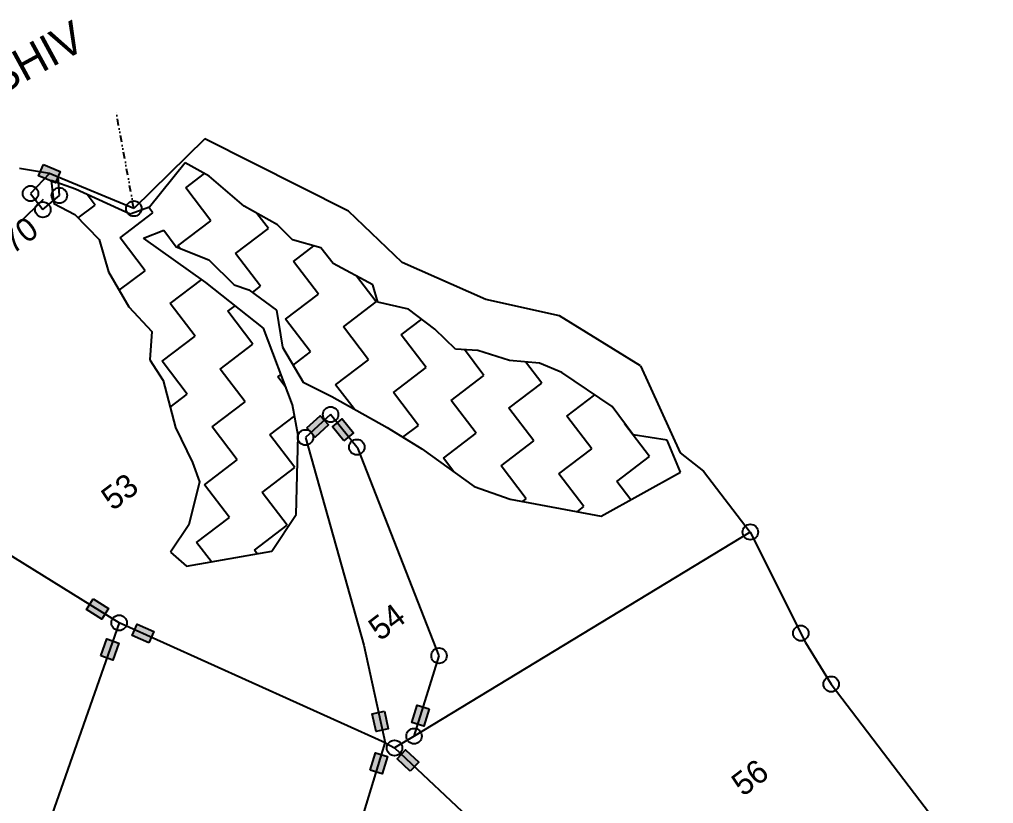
# Model space of a CAD drawing. Header units: metres. Extents: x 306750 to 310181, y 1935577 to 1940721.
# Drawn here: x 307361 to 308092, y 1940132 to 1940721 of the extents above; entities that cross this region are included whole.
import ezdxf

# ---------------------------------------------------------------- set-up
doc = ezdxf.new("R2010")
doc.units = ezdxf.units.M
doc.linetypes.add('DIVIDE', pattern=[1.25, 0.5, -0.25, 0, -0.25, 0, -0.25])
for name, color, linetype in [('POLY_HATCH', 12, 'Continuous'), ('POLY_PARCEL', 6, 'Continuous'), ('TEXT_MAPOUT', 7, 'Continuous'), ('TEXT_PARCEL', 7, 'Continuous'), ('V_BOUND_LINE', 7, 'Continuous'), ('V_DIVIDE_LINE', 7, 'DIVIDE')]:
    doc.layers.add(name, color=color, linetype=linetype)
doc.styles.add('TEXT_MAP', font='')
doc.styles.get('TEXT_MAP').set_extended_font_data('Kruti Dev 050')
doc.dimstyles.get("Standard").update_dxf_attribs({"dimtxt": 0.18, "dimasz": 0.18, "dimexe": 0.18, "dimexo": 0.0625, "dimgap": 0.09, "dimtad": 0, "dimtih": 1, "dimtoh": 1, "dimdec": 4, "dimzin": 0, "dimdsep": 46, "dimtxsty": 'Standard', "dimcen": 0.09, "dimadec": 0, "dimazin": 0, "dimtfac": 1, "dimtdec": 4, "dimtofl": 0, "dimtmove": 0, "dimatfit": 3, "dimfxl": 1, "dimtolj": 1, "dimtzin": 0, "dimarcsym": 0})

msp = doc.modelspace()

# ---------------------------------------------------------------- hatches: boundary and pattern name
for points in [[(307387.49, 1940598.06), (307391.08, 1940606.74), (307378.53, 1940611.93), (307374.94, 1940603.25)], [(307592.7, 1940416.22), (307586.37, 1940423.16), (307576.34, 1940414.01), (307582.67, 1940407.07)], [(307602.99, 1940420.74), (307595.66, 1940414.86), (307604.16, 1940404.27), (307611.49, 1940410.15)], [(307422.38, 1940270.24), (307427.44, 1940278.15), (307415.99, 1940285.47), (307410.93, 1940277.55)], [(307449.03, 1940266.59), (307445.23, 1940258), (307457.65, 1940252.49), (307461.45, 1940261.08)], [(307435.07, 1940252.32), (307426.2, 1940255.43), (307421.7, 1940242.61), (307430.57, 1940239.5)], [(307655.31, 1940192.67), (307664.28, 1940189.87), (307668.32, 1940202.84), (307659.34, 1940205.63)], [(307628.51, 1940185.93), (307637.69, 1940187.93), (307634.8, 1940201.2), (307625.62, 1940199.2)], [(307636.96, 1940166.98), (307627.98, 1940169.71), (307624.02, 1940156.72), (307633.01, 1940153.98)], [(307650.67, 1940172.14), (307644.25, 1940165.28), (307654.16, 1940156), (307660.58, 1940162.85)]]:
    msp.add_hatch(color=256).paths.add_polyline_path(points)

# ---------------------------------------------------------------- linework, layer by layer
for points in [[(307378.53, 1940611.93), (307391.08, 1940606.74), (307387.49, 1940598.06), (307374.94, 1940603.25)], [(307576.34, 1940414.01), (307586.37, 1940423.16), (307592.7, 1940416.22), (307582.67, 1940407.07)], [(307604.16, 1940404.27), (307595.66, 1940414.86), (307602.99, 1940420.74), (307611.49, 1940410.15)], [(307415.99, 1940285.47), (307427.44, 1940278.15), (307422.38, 1940270.24), (307410.93, 1940277.55)], [(307457.65, 1940252.49), (307445.23, 1940258), (307449.03, 1940266.59), (307461.45, 1940261.08)], [(307421.7, 1940242.61), (307426.2, 1940255.43), (307435.07, 1940252.32), (307430.57, 1940239.5)], [(307668.32, 1940202.84), (307664.28, 1940189.87), (307655.31, 1940192.67), (307659.34, 1940205.63)], [(307634.8, 1940201.2), (307637.69, 1940187.93), (307628.51, 1940185.93), (307625.62, 1940199.2)], [(307624.02, 1940156.72), (307627.98, 1940169.71), (307636.96, 1940166.98), (307633.01, 1940153.98)], [(307654.16, 1940156), (307644.25, 1940165.28), (307650.67, 1940172.14), (307660.58, 1940162.85)]]:
    msp.add_lwpolyline(points, close=True)
for centre in [(307368.86, 1940590.11), (307390.49, 1940588.64), (307446.46, 1940578.76), (307378.13, 1940577.95), (307594.31, 1940424.04), (307575.42, 1940406.81), (307613.99, 1940399.54), (307909.69, 1940335.74), (307435.41, 1940267.48), (307947.65, 1940259.72), (307675.82, 1940242.78), (307970.43, 1940221.46), (307657.03, 1940182.38), (307642.37, 1940173.48)]:
    msp.add_circle(centre, 5.81)
at = {"layer": 'POLY_HATCH'}
for p, q in [((307485.15, 1940613.24), (307458.17, 1940579.71)), ((307503.13, 1940603.14), (307485.15, 1940613.24)), ((307402.57, 1940593.34), (307384.4, 1940599.78)), ((307384.4, 1940599.78), (307386.37, 1940582.62)), ((307529.25, 1940580.58), (307503.13, 1940603.14)), ((307443.65, 1940574.6), (307402.57, 1940593.34)), ((307386.37, 1940582.62), (307402.14, 1940574.35)), ((307458.17, 1940579.71), (307443.65, 1940574.6)), ((307554.36, 1940566.45), (307529.25, 1940580.58)), ((307402.14, 1940574.35), (307420.48, 1940555.6)), ((307453.8, 1940556.64), (307469.05, 1940562.58)), ((307469.05, 1940562.58), (307478.39, 1940549.96)), ((307565.76, 1940555.39), (307554.36, 1940566.45)), ((307420.48, 1940555.6), (307427.32, 1940531.34)), ((307500.58, 1940523.32), (307453.8, 1940556.64)), ((307587.03, 1940549.15), (307565.76, 1940555.39)), ((307478.39, 1940549.96), (307502.87, 1940540.21)), ((307596.2, 1940537.47), (307587.03, 1940549.15)), ((307502.87, 1940540.21), (307521.82, 1940521.38)), ((307625.98, 1940521.48), (307596.2, 1940537.47)), ((307427.32, 1940531.34), (307442.79, 1940504.99)), ((307543.83, 1940488.93), (307500.58, 1940523.32)), ((307521.82, 1940521.38), (307533, 1940517.72)), ((307629.73, 1940508.38), (307625.98, 1940521.48)), ((307533, 1940517.72), (307553.64, 1940502.35)), ((307442.79, 1940504.99), (307459.93, 1940486.4)), ((307652.97, 1940503.1), (307629.73, 1940508.38)), ((307553.64, 1940502.35), (307558.18, 1940474.71)), ((307672.75, 1940488.15), (307652.97, 1940503.1)), ((307459.93, 1940486.4), (307458.56, 1940465.09)), ((307565.8, 1940431.3), (307543.83, 1940488.93)), ((307688.22, 1940473.17), (307672.75, 1940488.15)), ((307558.18, 1940474.71), (307573.64, 1940448.36)), ((307704.98, 1940472.14), (307688.22, 1940473.17)), ((307728.84, 1940464.63), (307704.98, 1940472.14)), ((307458.56, 1940465.09), (307468.44, 1940449.63)), ((307751.29, 1940462.53), (307728.84, 1940464.63)), ((307768.17, 1940455.65), (307751.29, 1940462.53)), ((307805.85, 1940429.99), (307768.17, 1940455.65)), ((307468.44, 1940449.63), (307477.77, 1940414.28)), ((307573.64, 1940448.36), (307595.21, 1940437.47)), ((307570.04, 1940408.3), (307565.8, 1940431.3)), ((307595.21, 1940437.47), (307636.91, 1940414.35)), ((307821.72, 1940408.82), (307805.85, 1940429.99)), ((307477.77, 1940414.28), (307490.48, 1940387.99)), ((307636.91, 1940414.35), (307662.99, 1940398.24)), ((307568.43, 1940348.93), (307570.04, 1940408.3)), ((307847.28, 1940404.76), (307821.72, 1940408.82)), ((307857.22, 1940380.69), (307847.28, 1940404.76)), ((307662.99, 1940398.24), (307702.15, 1940369.93)), ((307490.48, 1940387.99), (307495.88, 1940373.44)), ((307797.72, 1940347.54), (307857.22, 1940380.69)), ((307495.88, 1940373.44), (307487.79, 1940341.05)), ((307702.15, 1940369.93), (307729.13, 1940360.47)), ((307729.13, 1940360.47), (307797.72, 1940347.54)), ((307550.23, 1940321.28), (307568.43, 1940348.93)), ((307487.79, 1940341.05), (307473.94, 1940320.5)), ((307486.02, 1940309.96), (307550.23, 1940321.28)), ((307473.94, 1940320.5), (307486.02, 1940309.96))]:
    msp.add_line(p, q, dxfattribs=at)
at = {"layer": 'POLY_HATCH', "linetype": 'Continuous', "ltscale": 10}
for p, q in [((307485.42, 1940594.29), (307499.62, 1940605.11)), ((307504.2, 1940569.64), (307485.42, 1940594.29)), ((307417.35, 1940581.39), (307411.28, 1940589.36)), ((307404.69, 1940571.75), (307417.35, 1940581.39)), ((307460.77, 1940575.52), (307457.71, 1940579.55)), ((307436.13, 1940556.74), (307460.77, 1940575.52)), ((307547.62, 1940563.77), (307538.99, 1940575.1)), ((307479.55, 1940550.87), (307504.2, 1940569.64)), ((307522.97, 1940545), (307547.62, 1940563.77)), ((307454.9, 1940532.1), (307436.13, 1940556.74)), ((307481.05, 1940548.9), (307479.55, 1940550.87)), ((307566.39, 1940539.12), (307581.64, 1940550.73)), ((307541.75, 1940520.35), (307522.97, 1940545)), ((307585.17, 1940514.47), (307566.39, 1940539.12)), ((307435.54, 1940517.35), (307454.9, 1940532.1)), ((307628.59, 1940508.6), (307613.8, 1940528.02)), ((307473.67, 1940507.45), (307497.44, 1940525.55)), ((307535.68, 1940515.73), (307541.75, 1940520.35)), ((307560.52, 1940495.7), (307585.17, 1940514.47)), ((307492.45, 1940482.8), (307473.67, 1940507.45)), ((307517.1, 1940501.57), (307522.63, 1940505.79)), ((307603.94, 1940489.83), (307628.59, 1940508.6)), ((307535.87, 1940476.93), (307517.1, 1940501.57)), ((307579.29, 1940471.05), (307560.52, 1940495.7)), ((307622.72, 1940465.18), (307603.94, 1940489.83)), ((307647.36, 1940483.95), (307662.78, 1940495.69)), ((307467.8, 1940464.02), (307492.45, 1940482.8)), ((307666.14, 1940459.3), (307647.36, 1940483.95)), ((307511.22, 1940458.15), (307535.87, 1940476.93)), ((307566.19, 1940461.07), (307579.29, 1940471.05)), ((307709.56, 1940453.43), (307694.83, 1940472.77)), ((307486.57, 1940439.38), (307467.8, 1940464.02)), ((307598.07, 1940446.4), (307622.72, 1940465.18)), ((307752.98, 1940447.56), (307740.83, 1940463.51)), ((307530, 1940433.5), (307511.22, 1940458.15)), ((307554.65, 1940452.28), (307557.09, 1940454.14)), ((307641.49, 1940440.53), (307666.14, 1940459.3)), ((307684.91, 1940434.66), (307709.56, 1940453.43)), ((307560.96, 1940443.99), (307554.65, 1940452.28)), ((307611.94, 1940428.2), (307598.07, 1940446.4)), ((307728.34, 1940428.78), (307752.98, 1940447.56)), ((307473.73, 1940429.59), (307486.57, 1940439.38)), ((307660.27, 1940415.88), (307641.49, 1940440.53)), ((307771.76, 1940422.91), (307792.76, 1940438.91)), ((307505.35, 1940414.73), (307530, 1940433.5)), ((307703.69, 1940410.01), (307684.91, 1940434.66)), ((307747.11, 1940404.13), (307728.34, 1940428.78)), ((307548.77, 1940408.85), (307567.33, 1940422.99)), ((307790.53, 1940398.26), (307771.76, 1940422.91)), ((307815.18, 1940417.03), (307815.42, 1940417.22)), ((307833.96, 1940392.39), (307815.18, 1940417.03)), ((307524.12, 1940390.08), (307505.35, 1940414.73)), ((307648.7, 1940407.07), (307660.27, 1940415.88)), ((307679.04, 1940391.23), (307703.69, 1940410.01)), ((307567.55, 1940384.21), (307548.77, 1940408.85)), ((307722.46, 1940385.36), (307747.11, 1940404.13)), ((307765.89, 1940379.48), (307790.53, 1940398.26)), ((307499.47, 1940371.31), (307524.12, 1940390.08)), ((307686.82, 1940381.01), (307679.04, 1940391.23)), ((307809.31, 1940373.61), (307833.96, 1940392.39)), ((307542.9, 1940365.43), (307567.55, 1940384.21)), ((307741.24, 1940360.71), (307722.46, 1940385.36)), ((307784.66, 1940354.84), (307765.89, 1940379.48)), ((307819.8, 1940359.84), (307809.31, 1940373.61)), ((307518.25, 1940346.66), (307499.47, 1940371.31)), ((307561.67, 1940340.78), (307542.9, 1940365.43)), ((307738.58, 1940358.68), (307741.24, 1940360.71)), ((307779.57, 1940350.96), (307784.66, 1940354.84)), ((307493.6, 1940327.88), (307518.25, 1940346.66)), ((307537.02, 1940322.01), (307561.67, 1940340.78)), ((307504.74, 1940313.26), (307493.6, 1940327.88)), ((307539.08, 1940319.31), (307537.02, 1940322.01))]:
    msp.add_line(p, q, dxfattribs=at)
at = {"layer": 'POLY_PARCEL'}
for p, q in [((307383.01, 1940605), (307368.86, 1940590.11)), ((307390.49, 1940588.64), (307389.64, 1940602.25)), ((307368.86, 1940590.11), (307378.13, 1940577.95)), ((307378.13, 1940577.95), (307390.49, 1940588.64)), ((307594.31, 1940424.04), (307575.42, 1940406.81)), ((307615.02, 1940398.25), (307594.31, 1940424.04)), ((307575.42, 1940406.81), (307619.2, 1940250.81)), ((307675.82, 1940242.78), (307615.02, 1940398.25)), ((307435.41, 1940267.48), (307265.43, 1940373.01)), ((307909.69, 1940335.74), (307657.03, 1940182.38)), ((307435.41, 1940267.48), (307320.14, 1939939.09)), ((307635.2, 1940177.31), (307435.41, 1940267.48)), ((307619.2, 1940250.81), (307635.2, 1940177.31)), ((307657.03, 1940182.38), (307675.82, 1940242.78)), ((307657.03, 1940182.38), (307642.37, 1940173.48)), ((307542.98, 1939874.09), (307635.2, 1940177.31)), ((307635.2, 1940177.31), (307642.37, 1940173.48)), ((307642.37, 1940173.48), (307897, 1939935.06))]:
    msp.add_line(p, q, dxfattribs=at)
at = {"layer": 'V_BOUND_LINE'}
for p, q in [((307499.69, 1940631.1), (307446.46, 1940578.76)), ((307607.86, 1940576.86), (307499.69, 1940631.1)), ((307383.01, 1940605), (307360.47, 1940608.83)), ((307389.64, 1940602.25), (307383.01, 1940605)), ((307446.46, 1940578.76), (307389.64, 1940602.25)), ((307648.19, 1940538.2), (307607.86, 1940576.86)), ((307710.9, 1940510.45), (307648.19, 1940538.2)), ((307766.33, 1940498.16), (307710.9, 1940510.45)), ((307827.19, 1940460.68), (307766.33, 1940498.16)), ((307827.19, 1940460.68), (307856.97, 1940395.15)), ((307856.97, 1940395.15), (307874.62, 1940381.35)), ((307874.62, 1940381.35), (307909.69, 1940335.74)), ((307909.69, 1940335.74), (307951.11, 1940252.8)), ((307951.11, 1940252.8), (307970.43, 1940221.46)), ((307970.43, 1940221.46), (308092.42, 1940061.73))]:
    msp.add_line(p, q, dxfattribs=at)
at = {"layer": 'V_DIVIDE_LINE', "ltscale": 10}
msp.add_line((307446.46, 1940578.76), (307433.19, 1940651.51), dxfattribs=at)

# ---------------------------------------------------------------- texts
at = {"layer": 'TEXT_MAPOUT', "ltscale": 10}
msp.add_text('VELDURCHI SHIV', height=24.397, rotation=28.56049, dxfattribs=at).set_placement((307171.4, 1940568.62))
at = {"layer": 'TEXT_PARCEL', "style": 'TEXT_MAP'}
msp.add_text('70', height=17.566, rotation=37.29617, dxfattribs=at).set_placement((307355.57, 1940544.04))
at = {"layer": 'TEXT_PARCEL', "ltscale": 10, "style": 'TEXT_MAP'}
for s, p in [('53', (307430.68, 1940351.21)), ('54', (307631.45, 1940253.36)), ('56', (307904.26, 1940136.47))]:
    msp.add_text(s, height=17.566, rotation=37.29617, dxfattribs=at).set_placement(p)

# ---------------------------------------------------------------- leaders
msp.add_leader([(307360.61, 1940568.03), (307378.56, 1940585.85)], dimstyle='Standard', override={"dimtxt": 2.5, "dimasz": 2.5, "dimexe": 1.25, "dimexo": 0.625, "dimgap": 0.625, "dimtad": 1, "dimtih": 0, "dimtoh": 0, "dimzin": 8, "dimcen": 2.5, "dimtofl": 1})

doc.saveas('drawing.dxf')
